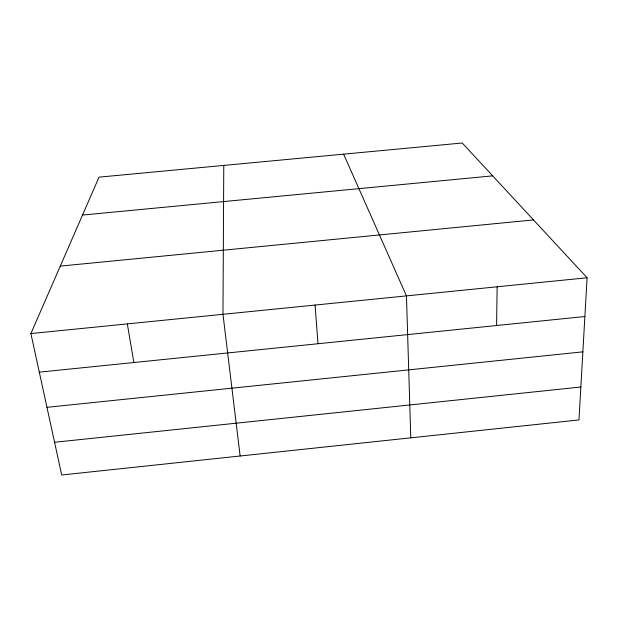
<?xml version="1.0" encoding="UTF-8"?>
<svg xmlns="http://www.w3.org/2000/svg" width="618" height="618" viewBox="0 0 618 618"><rect width="100%" height="100%" fill="white"/><g stroke="black" fill="none" stroke-linecap="round" stroke-linejoin="round"><path stroke-width="0.93" d="M223.778 165.423L222.974 314.299L240.139 456.007M496.594 325.516L497.127 286.791M587.1 277.768L578.966 419.939L61.7 474.995L30.9 333.573L99.027 177.15L462.225 143.005L587.1 277.768L30.9 333.573M54.569 442.272L580.85 386.999M46.96 407.324L582.859 351.851M39.305 372.16L584.883 316.516M60.286 266.111L533.496 219.915M82.518 215.064L492.677 175.867M343.608 154.152L406.459 295.891L410.785 437.845M127.331 323.902L133.859 362.519M315.08 305.06L317.992 343.739"/></g></svg>
